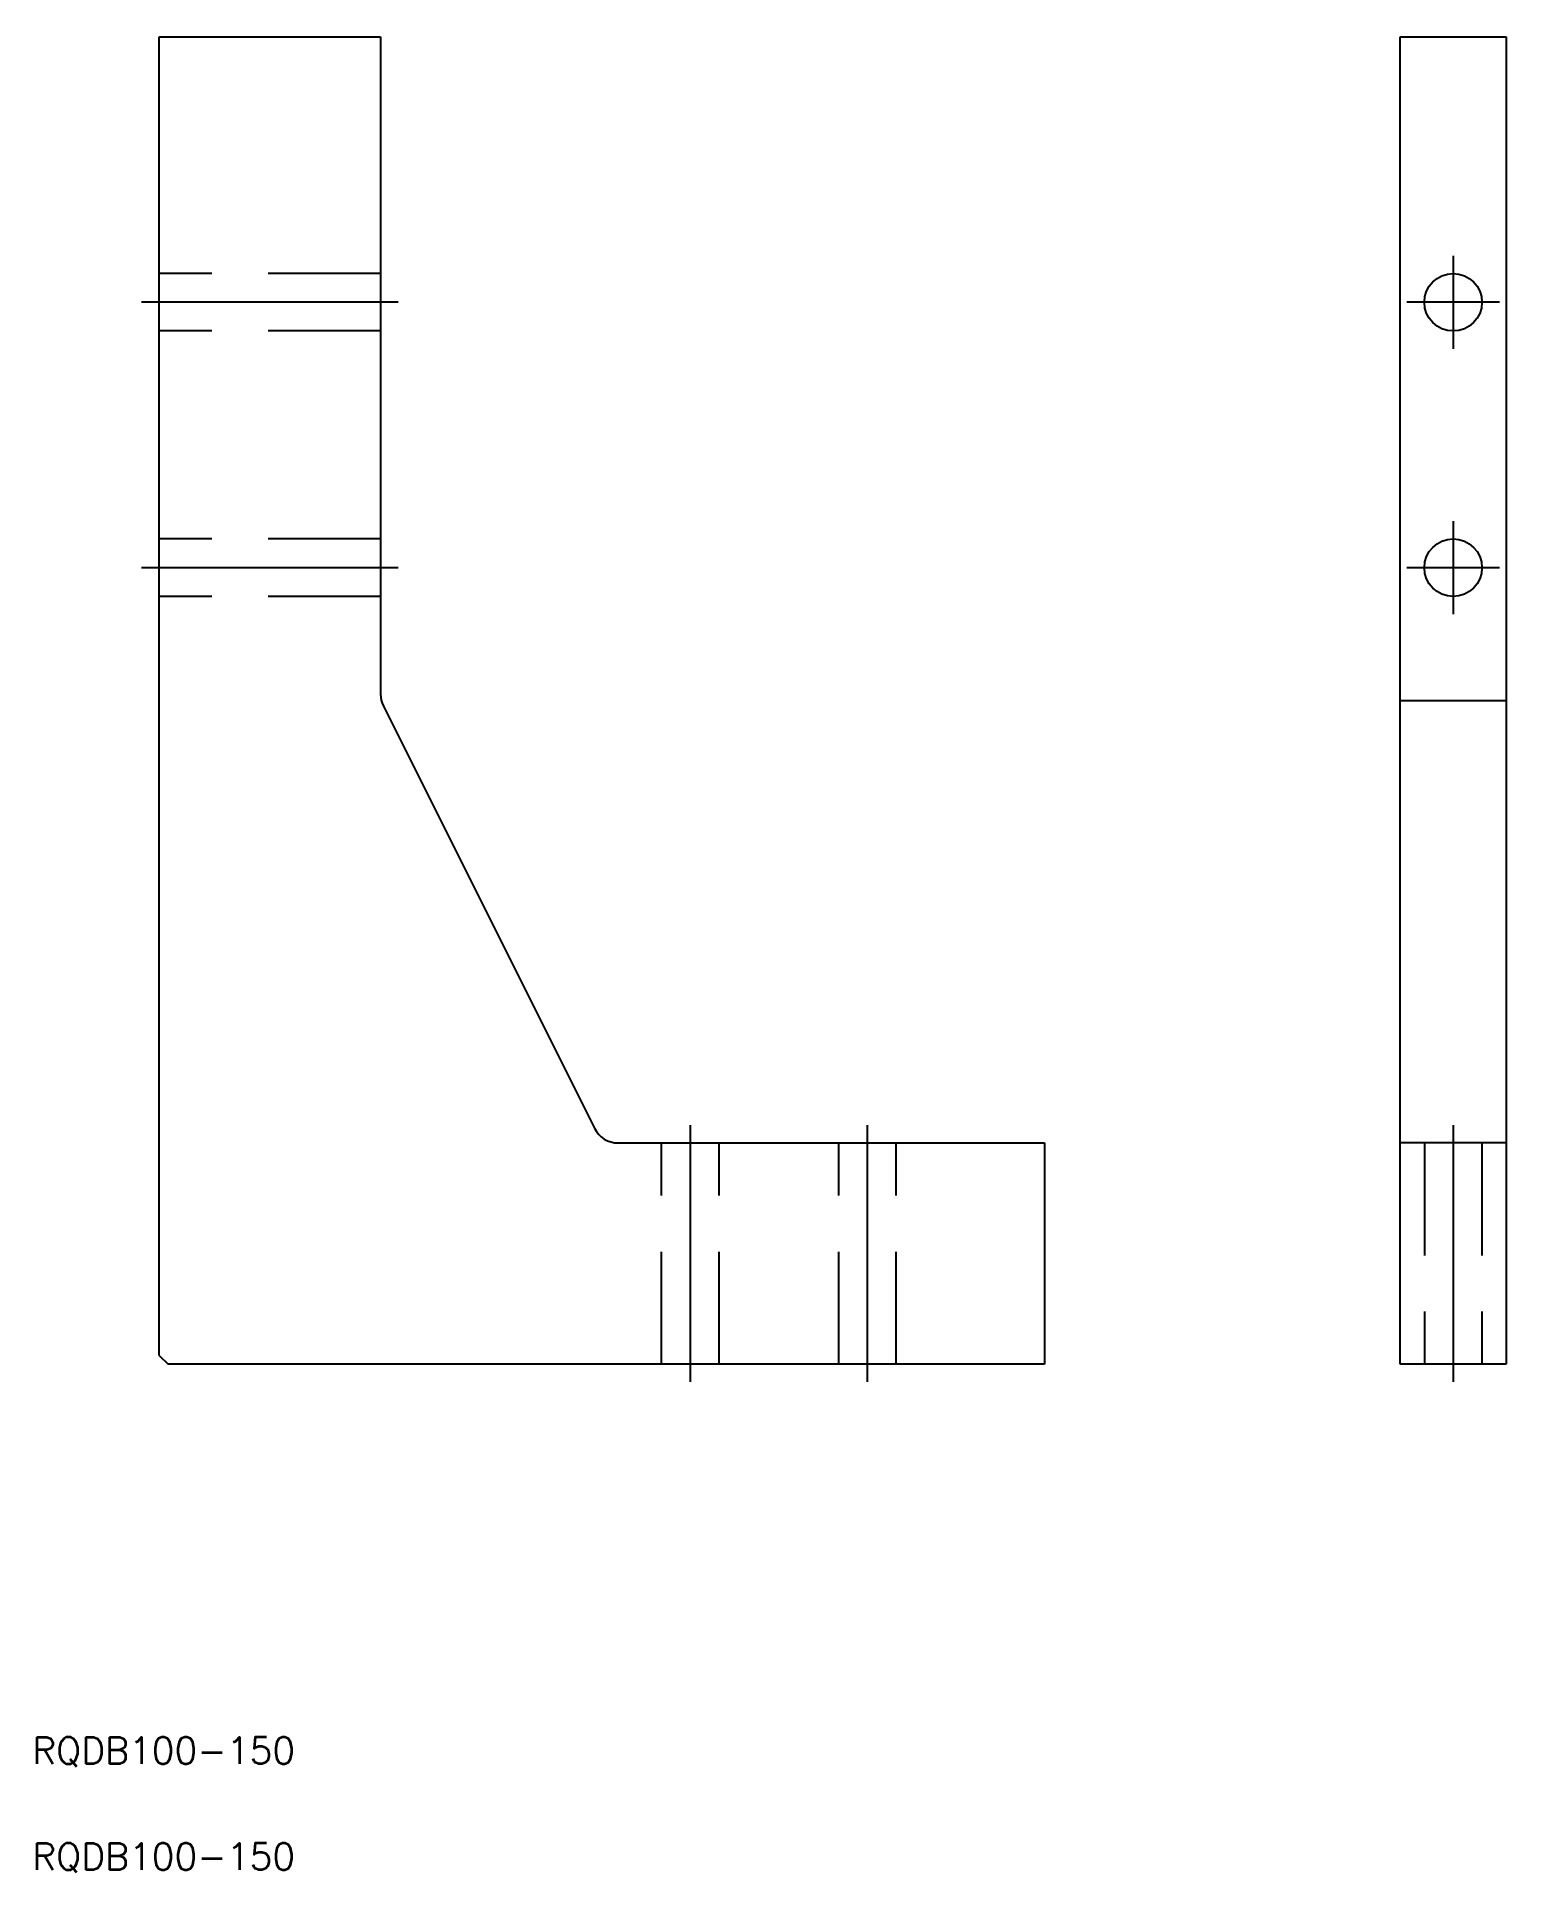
# Model space of a CAD drawing. Extents: x -154 to 12, y -57 to 150.
import ezdxf

# ---------------------------------------------------------------- set-up
doc = ezdxf.new("R2010")
doc.units = 0
doc.linetypes.add('CENTER', pattern=[50.8, 31.75, -6.35, 6.35, -6.35])
doc.linetypes.add('DASHED', pattern=[19.05, 12.7, -6.35])
doc.layers.get('0').update_dxf_attribs({"linetype": 'CONTINUOUS'})
doc.layers.add('CENTER', color=1, linetype='CENTER')
doc.styles.get("Standard").update_dxf_attribs({"font": 'txt.shx', "height": 3, "bigfont": 'bigfont.shx'})

msp = doc.modelspace()

# ---------------------------------------------------------------- linework, layer by layer
at = {"color": 7, "linetype": 'CONTINUOUS'}
for p, q in [((-140.16, 1), (-140.16, 150)), ((-140.16, 150), (-115.16, 150)), ((-115.16, 150), (-115.16, 75.71)), ((0, 0), (0, 150)), ((0, 150), (12, 150)), ((12, 150), (12, 0)), ((0, 75), (12, 75)), ((-114.84, 74.37), (-90.99, 26.66)), ((-88.31, 25), (-40.16, 25)), ((-40.16, 25), (-40.16, 0)), ((12, 25), (0, 25)), ((-140.16, 1), (-139.16, 0)), ((-40.16, 0), (-139.16, 0)), ((12, 0), (0, 0))]:
    msp.add_line(p, q, dxfattribs=at)
at = {"color": 3, "linetype": 'DASHED'}
for p, q in [((-115.16, 123.25), (-140.16, 123.25)), ((-115.16, 116.75), (-140.16, 116.75)), ((-115.16, 93.25), (-140.16, 93.25)), ((-115.16, 86.75), (-140.16, 86.75)), ((-83.41, 0), (-83.41, 25)), ((-76.91, 0), (-76.91, 25)), ((-63.41, 0), (-63.41, 25)), ((-56.91, 0), (-56.91, 25)), ((2.75, 25), (2.75, 0)), ((9.25, 25), (9.25, 0))]:
    msp.add_line(p, q, dxfattribs=at)
at = {"color": 7, "linetype": 'CONTINUOUS'}
for centre in [(6, 120), (6, 90)]:
    msp.add_circle(centre, 3.25, dxfattribs=at)
for centre, start, end in [((-112.16, 75.71), 180, 206.5651), ((-88.31, 28), 206.5651, 270)]:
    msp.add_arc(centre, 3, start, end, dxfattribs=at)
at = {"layer": 'CENTER', "color": 1, "linetype": 'CENTER'}
for p, q in [((6, 125.25), (6, 114.75)), ((-113.16, 120), (-142.16, 120)), ((11.25, 120), (0.75, 120)), ((6, 95.25), (6, 84.75)), ((-113.16, 90), (-142.16, 90)), ((11.25, 90), (0.75, 90)), ((-80.16, -2), (-80.16, 27)), ((-60.16, -2), (-60.16, 27)), ((6, 27), (6, -2))]:
    msp.add_line(p, q, dxfattribs=at)

# ---------------------------------------------------------------- texts
at = {"color": 7, "linetype": 'CONTINUOUS'}
for p in [(-154.51, -45.15), (-154.51, -57.12)]:
    msp.add_text('RQDB100-150', height=3, dxfattribs=at).set_placement(p)

doc.saveas('drawing.dxf')
